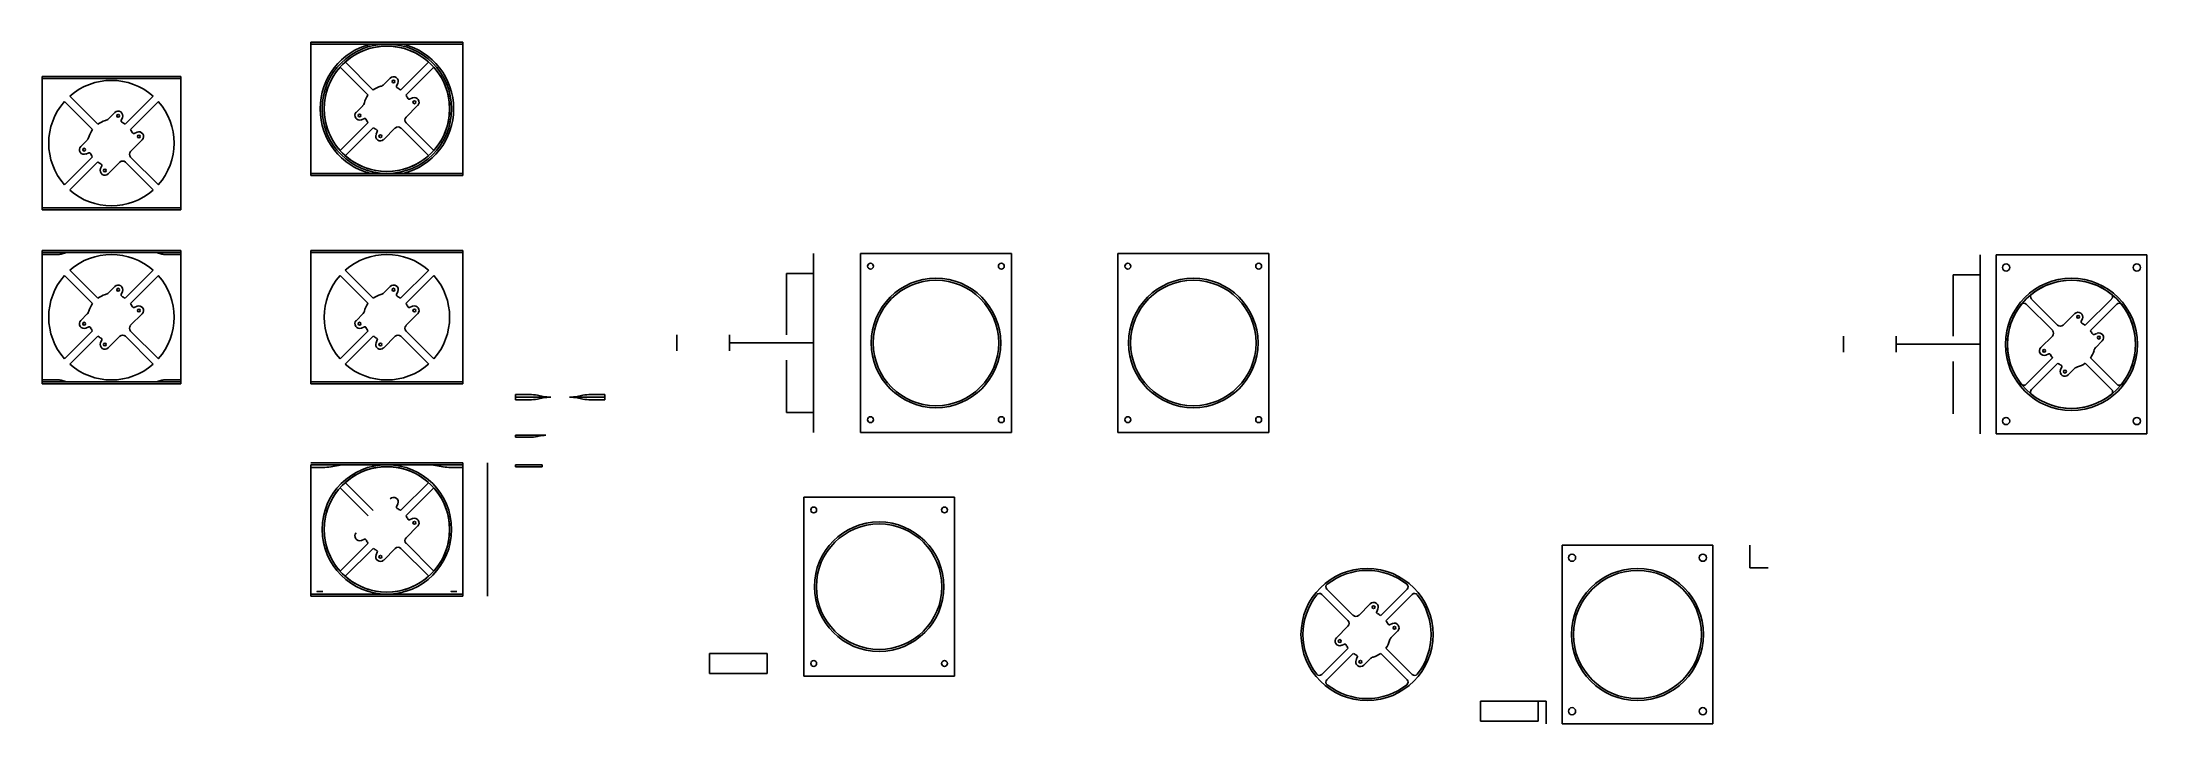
# Model space of a CAD drawing. Header units: millimetres. Extents: x 1510 to 3087, y 1235 to 1746.
import ezdxf

# ---------------------------------------------------------------- set-up
doc = ezdxf.new("R2010")
doc.units = ezdxf.units.MM
doc.layers.add('支撑板', color=7, linetype='Continuous')

msp = doc.modelspace()

# ---------------------------------------------------------------- linework, layer by layer
at = {"layer": '支撑板'}
for p, q in [((1711.2, 1745.8, 0.2), (1711.2, 1744.3, 0.2)), ((1825.2, 1745.8, 0.2), (1711.2, 1745.8, 0.2)), ((1711.2, 1744.3, 0.2), (1711.2, 1647.3, 0.2)), ((1711.2, 1744.3, 0.2), (1825.2, 1744.3, 0.2)), ((1825.2, 1745.8, 0.2), (1825.2, 1744.3, 0.2)), ((1825.2, 1744.3, 0.2), (1825.2, 1647.3, 0.2)), ((1509.8, 1720.1), (1509.8, 1718.6)), ((1613.8, 1720.1), (1509.8, 1720.1)), ((1613.8, 1720.1), (1613.8, 1718.6)), ((1754.1, 1706.1, 0.2), (1733.1, 1727, 0.2)), ((1758, 1709.9, 0.2), (1737, 1730.9, 0.2)), ((1778.5, 1709.9, 0.2), (1799.5, 1730.9, 0.2)), ((1803.4, 1727, 0.2), (1782.4, 1706.1, 0.2)), ((1509.8, 1718.6), (1509.8, 1621.6)), ((1509.8, 1718.6), (1613.8, 1718.6)), ((1551.6, 1684.3), (1530.6, 1705.2)), ((1572.1, 1684.3), (1593.1, 1705.2)), ((1613.8, 1718.6), (1613.8, 1621.6)), ((1765.9, 1714, 0.2), (1770.7, 1718.8, 0.2)), ((1776.4, 1714.9, 0.2), (1775.5, 1712.8, 0.2)), ((1787.4, 1704, 0.2), (1785.2, 1703, 0.2)), ((1547.7, 1680.4), (1526.7, 1701.3)), ((1559.5, 1688.3), (1564.3, 1693.1)), ((1570, 1689.2), (1569.1, 1687.1)), ((1597, 1701.3), (1576, 1680.4)), ((1745.3, 1693.3, 0.2), (1750.1, 1698.1, 0.2)), ((1749.1, 1687.6, 0.2), (1751.3, 1688.5, 0.2)), ((1791.2, 1698.3, 0.2), (1782.6, 1689.6, 0.2)), ((1538.9, 1667.6), (1543.7, 1672.4)), ((1584.8, 1672.6), (1576.2, 1663.9)), ((1581, 1678.3), (1578.8, 1677.4)), ((1754.1, 1685.5, 0.2), (1733.1, 1664.6, 0.2)), ((1758, 1681.6, 0.2), (1737, 1660.7, 0.2)), ((1760.1, 1676.7, 0.2), (1761, 1678.8, 0.2)), ((1774.4, 1681.5, 0.2), (1765.8, 1672.8, 0.2)), ((1778.7, 1681.5, 0.2), (1799.5, 1660.7, 0.2)), ((1782.6, 1685.4, 0.2), (1803.4, 1664.6, 0.2)), ((1547.7, 1659.8), (1526.7, 1638.9)), ((1551.6, 1656), (1530.6, 1635)), ((1542.7, 1661.9), (1544.9, 1662.9)), ((1576.2, 1659.7), (1597, 1638.9)), ((1553.7, 1651), (1554.6, 1653.1)), ((1568, 1655.8), (1559.4, 1647.1)), ((1572.3, 1655.8), (1593.1, 1635)), ((1711.2, 1645.8, 0.2), (1711.2, 1647.3, 0.2)), ((1825.2, 1647.3, 0.2), (1711.2, 1647.3, 0.2)), ((1711.2, 1645.8, 0.2), (1825.2, 1645.8, 0.2)), ((1825.2, 1645.8, 0.2), (1825.2, 1647.3, 0.2)), ((1509.8, 1620.1), (1509.8, 1621.6)), ((1613.8, 1621.6), (1509.8, 1621.6)), ((1509.8, 1620.1), (1613.8, 1620.1)), ((1613.8, 1620.1), (1613.8, 1621.6)), ((1509.8, 1589.7, 0.2), (1509.8, 1588.2, 0.2)), ((1613.8, 1589.7, 0.2), (1509.8, 1589.7, 0.2)), ((1509.8, 1588.2, 0.2), (1509.8, 1491.2, 0.2)), ((1509.8, 1588.2, 0.2), (1613.8, 1588.2, 0.2)), ((1509.8, 1588.2, 1.7), (1523.3, 1588.2, 1.7)), ((1509.8, 1588.2, 1.7), (1523.3, 1588.2, 1.7)), ((1509.8, 1588.2, 1.7), (1509.8, 1586.7, 1.7)), ((1509.8, 1586.7, 1.7), (1521.9, 1586.7, 1.7)), ((1523.3, 1588.2, 1.7), (1538.3, 1588.2, 1.7)), ((1523.3, 1588.2, 1.7), (1528.3, 1588.2, 1.7)), ((1528.3, 1588.2, 1.7), (1524.8, 1587.2, 1.7)), ((1600.3, 1588.2, 1.7), (1595.3, 1588.2, 1.7)), ((1595.3, 1588.2, 1.7), (1598.9, 1587.2, 1.7)), ((1613.8, 1588.2, 1.7), (1600.3, 1588.2, 1.7)), ((1613.8, 1586.7, 1.7), (1601.8, 1586.7, 1.7)), ((1613.8, 1589.7, 0.2), (1613.8, 1588.2, 0.2)), ((1613.8, 1588.2, 0.2), (1613.8, 1491.2, 0.2)), ((1613.8, 1588.2, 1.7), (1613.8, 1586.7, 1.7)), ((1711.2, 1589.7, 0.2), (1711.2, 1588.2, 0.2)), ((1825.2, 1589.7, 0.2), (1711.2, 1589.7, 0.2)), ((1711.2, 1588.2, 0.2), (1711.2, 1491.2, 0.2)), ((1711.2, 1588.2, 0.2), (1825.2, 1588.2, 0.2)), ((1825.2, 1589.7, 0.2), (1825.2, 1588.2, 0.2)), ((1825.2, 1588.2, 0.2), (1825.2, 1491.2, 0.2)), ((2087.9, 1587.4, 15.1), (2087.9, 1453.4, 15.1)), ((2962.1, 1586.4, 1.5), (2962.1, 1452.4, 1.5)), ((1547.7, 1550, 0.2), (1526.7, 1571, 0.2)), ((1551.6, 1553.9, 0.2), (1530.6, 1574.9, 0.2)), ((1559.5, 1557.9, 0.2), (1564.3, 1562.7, 0.2)), ((1572.1, 1553.9, 0.2), (1593.1, 1574.9, 0.2)), ((1597, 1571, 0.2), (1576, 1550, 0.2)), ((1754.1, 1550, 0.2), (1733.1, 1571, 0.2)), ((1758, 1553.9, 0.2), (1737, 1574.9, 0.2)), ((1765.9, 1557.9, 0.2), (1770.7, 1562.7, 0.2)), ((1778.5, 1553.9, 0.2), (1799.5, 1574.9, 0.2)), ((1803.4, 1571, 0.2), (1782.4, 1550, 0.2)), ((2087.9, 1572.4, 15.1), (2067.5, 1572.4, 15.1)), ((2067.5, 1572.4, 15.1), (2067.5, 1526.4, 15.1)), ((2962.1, 1571.4, 1.5), (2941.8, 1571.4, 1.5)), ((2941.8, 1571.4, 1.5), (2941.8, 1525.4, 1.5)), ((1570, 1558.9, 0.2), (1569.1, 1556.7, 0.2)), ((1581, 1547.9, 0.2), (1578.8, 1547, 0.2)), ((1776.4, 1558.9, 0.2), (1775.5, 1556.7, 0.2)), ((1787.4, 1547.9, 0.2), (1785.2, 1547, 0.2)), ((3016.1, 1529.9), (2996.5, 1549.4)), ((3020, 1533.8), (3000.4, 1553.3)), ((3040.7, 1533.6), (3060.4, 1553.3)), ((3044.6, 1529.7), (3064.3, 1549.4)), ((1538.9, 1537.3, 0.2), (1543.7, 1542.1, 0.2)), ((1542.7, 1531.6, 0.2), (1544.9, 1532.5, 0.2)), ((1584.8, 1542.2, 0.2), (1576.2, 1533.6, 0.2)), ((1745.3, 1537.3, 0.2), (1750.1, 1542.1, 0.2)), ((1749.1, 1531.6, 0.2), (1751.3, 1532.5, 0.2)), ((1791.2, 1542.2, 0.2), (1782.6, 1533.6, 0.2)), ((3024.2, 1533.8), (3032.9, 1542.4)), ((3038.6, 1538.6), (3037.7, 1536.4)), ((1547.7, 1529.5, 0.2), (1526.7, 1508.5, 0.2)), ((1551.6, 1525.6, 0.2), (1530.6, 1504.6, 0.2)), ((1553.7, 1520.6, 0.2), (1554.6, 1522.8, 0.2)), ((1568, 1525.4, 0.2), (1559.4, 1516.8, 0.2)), ((1572.3, 1525.4, 0.2), (1593.1, 1504.6, 0.2)), ((1576.2, 1529.3, 0.2), (1597, 1508.5, 0.2)), ((1754.1, 1529.5, 0.2), (1733.1, 1508.5, 0.2)), ((1758, 1525.6, 0.2), (1737, 1504.6, 0.2)), ((1760.1, 1520.6, 0.2), (1761, 1522.8, 0.2)), ((1774.4, 1525.4, 0.2), (1765.8, 1516.8, 0.2)), ((1778.7, 1525.4, 0.2), (1799.5, 1504.6, 0.2)), ((1782.6, 1529.3, 0.2), (1803.4, 1508.5, 0.2)), ((2087.9, 1520.4, 15.1), (2024.8, 1520.4, 15.1)), ((2087.9, 1453.4, 15.1), (2087.9, 1520.4, 15.1)), ((2962.1, 1519.4, 1.5), (2899, 1519.4, 1.5)), ((2962.1, 1452.4, 1.5), (2962.1, 1519.4, 1.5)), ((3007.4, 1517), (3016.1, 1525.6)), ((3049.5, 1527.6), (3047.4, 1526.7)), ((3053.4, 1521.9), (3048.6, 1517.1)), ((2067.5, 1468.4, 15.1), (2067.5, 1507.4, 15.1)), ((2941.8, 1467.4, 1.5), (2941.8, 1506.4, 1.5)), ((2996.5, 1489.4), (3016.2, 1509.2)), ((3020.1, 1505.3), (3000.4, 1485.5)), ((3011.3, 1511.3), (3013.4, 1512.2)), ((3022.2, 1500.3), (3023.2, 1502.4)), ((3032.7, 1501.2), (3027.9, 1496.5)), ((3040.7, 1505.3), (3060.4, 1485.5)), ((3044.6, 1509.2), (3064.3, 1489.4)), ((1509.8, 1489.7, 0.2), (1509.8, 1491.2, 0.2)), ((1613.8, 1491.2, 0.2), (1509.8, 1491.2, 0.2)), ((1509.8, 1489.7, 0.2), (1613.8, 1489.7, 0.2)), ((1595.3, 1491.2, 1.7), (1598.9, 1492.3, 1.7)), ((1600.3, 1491.2, 1.7), (1595.3, 1491.2, 1.7)), ((1613.8, 1491.2, 1.7), (1600.3, 1491.2, 1.7)), ((1613.8, 1492.7, 1.7), (1601.8, 1492.7, 1.7)), ((1613.8, 1491.2, 1.7), (1613.8, 1492.7, 1.7)), ((1613.8, 1489.7, 0.2), (1613.8, 1491.2, 0.2)), ((1711.2, 1489.7, 0.2), (1711.2, 1491.2, 0.2)), ((1825.2, 1491.2, 0.2), (1711.2, 1491.2, 0.2)), ((1711.2, 1489.7, 0.2), (1825.2, 1489.7, 0.2)), ((1825.2, 1489.7, 0.2), (1825.2, 1491.2, 0.2)), ((1864.6, 1479.8, 0.2), (1864.6, 1481.8, 0.2)), ((1864.6, 1481.8, 0.2), (1875.1, 1481.8, 0.2)), ((1864.6, 1479.8, 0.2), (1864.6, 1477.8, 0.2)), ((1864.6, 1479.8, 0.2), (1891.1, 1479.8, 0.2)), ((1864.6, 1479.8, 0.2), (1891.1, 1479.8, 0.2)), ((1864.6, 1477.8, 0.2), (1875.1, 1477.8, 0.2)), ((1885.2, 1480.4, 0.2), (1881, 1481.2, 0.2)), ((1885.2, 1479.2, 0.2), (1881, 1478.4, 0.2)), ((1931.4, 1479.8, 0.2), (1905, 1479.8, 0.2)), ((1931.4, 1479.8, 0.2), (1905, 1479.8, 0.2)), ((1910.8, 1480.4, 0.2), (1915, 1481.2, 0.2)), ((1910.8, 1479.2, 0.2), (1915, 1478.4, 0.2)), ((1931.4, 1481.8, 0.2), (1920.9, 1481.8, 0.2)), ((1931.4, 1477.8, 0.2), (1920.9, 1477.8, 0.2)), ((1931.4, 1479.8, 0.2), (1931.4, 1481.8, 0.2)), ((1931.4, 1479.8, 0.2), (1931.4, 1477.8, 0.2)), ((2087.9, 1468.4, 0.1), (2067.5, 1468.4, 0.1)), ((1864.6, 1451.2, 0.2), (1864.6, 1449.7, 0.2)), ((1864.6, 1451.2, 0.2), (1887.4, 1451.2, 0.2)), ((1864.6, 1449.7, 0.2), (1875.3, 1449.7, 0.2)), ((1880.9, 1450.3, 0.2), (1881.8, 1450.6, 0.2)), ((1825.2, 1430.7, 0.2), (1711.2, 1430.7, 0.2)), ((1711.2, 1429.2, 0.2), (1711.2, 1332.2, 0.2)), ((1711.2, 1429.2, 0.2), (1825.2, 1429.2, 0.2)), ((1711.2, 1429.2, 1.7), (1711.2, 1427.2, 1.7)), ((1711.2, 1429.2, 1.7), (1737.7, 1429.2, 1.7)), ((1711.2, 1427.2, 1.7), (1721.8, 1427.2, 1.7)), ((1731.8, 1428.6, 1.7), (1727.7, 1427.8, 1.7)), ((1825.2, 1429.2, 1.7), (1798.8, 1429.2, 1.7)), ((1804.7, 1428.6, 1.7), (1808.8, 1427.8, 1.7)), ((1825.2, 1427.2, 1.7), (1814.7, 1427.2, 1.7)), ((1825.2, 1430.7, 0.2), (1825.2, 1429.2, 0.2)), ((1825.2, 1429.2, 0.2), (1825.2, 1332.2, 0.2)), ((1825.2, 1429.2, 1.7), (1825.2, 1427.2, 1.7)), ((1864.6, 1429.2, 15.2), (1864.6, 1429.2, 0.2)), ((1864.6, 1429.2, 0.2), (1884.6, 1429.2, 0.2)), ((1884.6, 1429.2, 15.2), (1864.6, 1429.2, 15.2)), ((1864.6, 1429.2, 0.2), (1864.6, 1427.7, 0.2)), ((1864.6, 1429.2, 15.2), (1878.1, 1429.2, 15.2)), ((1878.1, 1429.2, 15.2), (1864.6, 1429.2, 0.2)), ((1864.6, 1429.2, 15.2), (1878.1, 1429.2, 0.2)), ((1864.6, 1427.7, 0.2), (1884.6, 1427.7, 0.2)), ((1878.1, 1429.2, 15.2), (1878.1, 1429.2, 0.2)), ((1884.6, 1429.2, 0.2), (1884.6, 1429.2, 15.2)), ((1884.6, 1427.7, 0.2), (1884.6, 1429.2, 0.2)), ((1754.1, 1391, 0.2), (1733.1, 1411.9, 0.2)), ((1758, 1394.9, 0.2), (1737, 1415.8, 0.2)), ((1778.5, 1394.9, 0.2), (1799.5, 1415.8, 0.2)), ((1803.4, 1411.9, 0.2), (1782.4, 1391, 0.2)), ((2080.5, 1404.8), (2193.5, 1404.8)), ((2080.5, 1270.8), (2080.5, 1404.8)), ((2193.5, 1404.8), (2193.5, 1270.8)), ((1776.4, 1399.8, 0.2), (1775.5, 1397.7, 0.2)), ((1787.4, 1388.9, 0.2), (1785.2, 1387.9, 0.2)), ((1749.1, 1372.5, 0.2), (1751.3, 1373.4, 0.2)), ((1791.2, 1383.2, 0.2), (1782.6, 1374.5, 0.2)), ((1843.5, 1376.7, 0.2), (1843.5, 1330.7, 0.2)), ((1754.1, 1370.4, 0.2), (1733.1, 1349.5, 0.2)), ((1758, 1366.5, 0.2), (1737, 1345.6, 0.2)), ((1760.1, 1361.6, 0.2), (1761, 1363.7, 0.2)), ((1774.4, 1366.4, 0.2), (1765.8, 1357.7, 0.2)), ((1778.7, 1366.4, 0.2), (1799.5, 1345.6, 0.2)), ((1782.6, 1370.3, 0.2), (1803.4, 1349.5, 0.2)), ((2648.7, 1369), (2761.7, 1369)), ((2648.7, 1235), (2648.7, 1369)), ((2648.7, 1369), (2648.7, 1235)), ((2761.7, 1369), (2648.7, 1369)), ((2761.7, 1369), (2761.7, 1235)), ((2761.7, 1235), (2761.7, 1369)), ((2789.3, 1369, 1.5), (2789.3, 1367, 1.5)), ((2789.3, 1367, 1.5), (2789.3, 1352, 1.5)), ((2789.3, 1352, 1.5), (2803.1, 1352, 1.5)), ((1711.2, 1330.7, 0.2), (1711.2, 1332.2, 0.2)), ((1825.2, 1332.2, 0.2), (1711.2, 1332.2, 0.2)), ((1711.2, 1330.7, 0.2), (1825.2, 1330.7, 0.2)), ((1825.2, 1330.7, 0.2), (1825.2, 1332.2, 0.2)), ((2488.2, 1312.4), (2468.7, 1332)), ((2492.1, 1316.3), (2472.5, 1335.9)), ((2496.4, 1316.3), (2505, 1325)), ((2512.8, 1316.2), (2532.6, 1335.9)), ((2516.7, 1312.3), (2536.5, 1332)), ((2510.7, 1321.1), (2509.8, 1319)), ((2521.7, 1310.2), (2519.5, 1309.3)), ((2479.6, 1299.5), (2488.2, 1308.2)), ((2483.4, 1293.8), (2485.6, 1294.8)), ((2525.5, 1304.5), (2520.7, 1299.7)), ((2053.1, 1287.8, 1.5), (2009.9, 1287.8, 1.5)), ((2009.9, 1287.8, 1.5), (2009.9, 1272.8, 1.5)), ((2053.1, 1272.8, 1.5), (2053.1, 1287.8, 1.5)), ((2468.7, 1272), (2488.4, 1291.7)), ((2492.3, 1287.8), (2472.5, 1268.1)), ((2494.4, 1282.9), (2495.3, 1285)), ((2504.9, 1283.8), (2500.1, 1279)), ((2512.8, 1287.8), (2532.6, 1268.1)), ((2516.7, 1291.7), (2536.5, 1272)), ((2009.9, 1272.8, 1.5), (2053.1, 1272.8, 1.5)), ((2193.5, 1270.8), (2080.5, 1270.8)), ((2630.9, 1252, 1.5), (2587.7, 1252, 1.5)), ((2587.7, 1252, 1.5), (2587.7, 1237.1, 1.5)), ((2636.9, 1252), (2630.9, 1252)), ((2630.9, 1237.1, 1.5), (2630.9, 1252, 1.5)), ((2636.9, 1237), (2636.9, 1252)), ((2587.7, 1237.1, 1.5), (2630.9, 1237.1, 1.5)), ((2636.9, 1235), (2636.9, 1237)), ((2761.7, 1235), (2648.7, 1235)), ((2648.7, 1235), (2761.7, 1235))]:
    msp.add_line(p, q, dxfattribs=at)
at = {"layer": '支撑板', "extrusion": (-1.22465e-16, 0, -1)}
for p, q in [((2236.1, 1587.4, 30), (2123.1, 1587.4, 30)), ((2123.1, 1587.4, 30), (2123.1, 1453.4, 30)), ((2236.1, 1453.4, 30), (2236.1, 1587.4, 30)), ((2428.9, 1587.4, 28.5), (2315.9, 1587.4, 28.5)), ((2315.9, 1587.4, 28.5), (2315.9, 1453.4, 28.5)), ((2428.9, 1453.4, 28.5), (2428.9, 1587.4, 28.5)), ((3086.9, 1586.4, 16.5), (2973.9, 1586.4, 16.5)), ((2973.9, 1586.4, 16.5), (2973.9, 1452.4, 16.5)), ((2973.9, 1452.4, 16.5), (2973.9, 1586.4, 16.5)), ((2973.9, 1586.4, 16.5), (3086.9, 1586.4, 16.5)), ((3086.9, 1452.4, 16.5), (3086.9, 1586.4, 16.5)), ((3086.9, 1586.4, 16.5), (3086.9, 1452.4, 16.5)), ((2123.1, 1453.4, 30), (2236.1, 1453.4, 30)), ((2315.9, 1453.4, 28.5), (2428.9, 1453.4, 28.5)), ((2973.9, 1452.4, 16.5), (3086.9, 1452.4, 16.5)), ((3086.9, 1452.4, 16.5), (2973.9, 1452.4, 16.5))]:
    msp.add_line(p, q, dxfattribs=at)
at = {"layer": '支撑板', "extrusion": (1, 0, -1.83697e-16)}
for p, q in [((1985.4, 1526.4, 17.6), (1985.4, 1514.4, 17.6)), ((1985.4, 1514.4, 15.1), (1985.4, 1526.4, 15.1)), ((1985.4, 1526.4, 15.1), (1985.4, 1526.4, 17.6)), ((1985.4, 1514.4, 17.6), (1985.4, 1514.4, 15.1)), ((2859.6, 1525.4, 4), (2859.6, 1513.4, 4)), ((2859.6, 1513.4, 1.5), (2859.6, 1525.4, 1.5)), ((2859.6, 1525.4, 1.5), (2859.6, 1525.4, 4)), ((2859.6, 1513.4, 4), (2859.6, 1513.4, 1.5))]:
    msp.add_line(p, q, dxfattribs=at)
at = {"layer": '支撑板', "extrusion": (1, 0, 0)}
for p, q in [((2024.8, 1526.4, 15.1), (2024.8, 1514.4, 15.1)), ((2899, 1525.4, 1.5), (2899, 1513.4, 1.5)), ((1843.5, 1376.7, 2.7), (1843.5, 1389.7, 2.7)), ((1843.5, 1389.7, 2.7), (1843.5, 1389.7, 0.2)), ((1843.5, 1376.7, 0.2), (1843.5, 1376.7, 2.7))]:
    msp.add_line(p, q, dxfattribs=at)
at = {"layer": '支撑板', "extrusion": (-1.22465e-16, -1.49976e-32, -1)}
for p, q in [((1509.8, 1491.2, 15.2), (1509.8, 1492.7, 15.2)), ((1509.8, 1492.7, 15.2), (1521.9, 1492.7, 15.2)), ((1509.8, 1491.2, 15.2), (1523.3, 1491.2, 15.2)), ((1523.3, 1491.2, 15.2), (1528.3, 1491.2, 15.2)), ((1528.3, 1491.2, 15.2), (1524.8, 1492.3, 15.2))]:
    msp.add_line(p, q, dxfattribs=at)
at = {"layer": '支撑板', "extrusion": (-1, 0, 0)}
for p, q in [((1843.5, 1430.7, 0.2), (1843.5, 1389.7, 0.2)), ((1843.5, 1389.7, 0.2), (1843.5, 1376.7, 0.2))]:
    msp.add_line(p, q, dxfattribs=at)
at = {"layer": '支撑板', "extrusion": (0, -1, 0)}
msp.add_line((1871.4, 1429.2, 15.2), (1871.4, 1429.2, 8.8), dxfattribs=at)
at = {"layer": '支撑板'}
for centre, radius in [((1768.2, 1695.8, 0.2), 48.5), ((1768.2, 1695.8, 0.2), 47), ((1773.2, 1716.3, 0.2), 1.05), ((1566.8, 1690.6), 1.05), ((1747.7, 1690.8, 0.2), 1.05), ((1788.8, 1700.7, 0.2), 1.05), ((1582.4, 1675.1), 1.05), ((1763.3, 1675.3, 0.2), 1.05), ((1541.3, 1665.2), 1.05), ((1556.9, 1649.6), 1.05), ((1566.8, 1560.3, 0.2), 1.05), ((1773.2, 1560.3, 0.2), 1.05), ((3030.4, 1519.4), 49.5), ((1582.4, 1544.7, 0.2), 1.05), ((1788.8, 1544.7, 0.2), 1.05), ((1541.3, 1534.8, 0.2), 1.05), ((1747.7, 1534.8, 0.2), 1.05), ((3035.4, 1539.9), 1.05), ((1556.9, 1519.2, 0.2), 1.05), ((1763.3, 1519.2, 0.2), 1.05), ((3009.9, 1514.5), 1.05), ((3050.9, 1524.4), 1.05), ((3025.5, 1498.9), 1.05), ((1768.2, 1380.7, 1.7), 48.5), ((1768.2, 1380.7, 1.7), 47), ((2088, 1395.3), 2.2), ((2186, 1395.3), 2.2), ((1788.8, 1385.6, 0.2), 1.05), ((2137, 1337.8, 1.5), 48.5), ((2137, 1337.8), 47), ((2137, 1337.8, 1.5), 47), ((1763.3, 1360.2, 0.2), 1.05), ((2656.2, 1359.5), 2.7), ((2754.2, 1359.5), 2.7), ((2502.6, 1302), 49.5), ((2705.2, 1302, 1.5), 49.5), ((2705.2, 1302), 48), ((2705.2, 1302, 1.5), 48), ((2507.5, 1322.5), 1.05), ((2482.1, 1297.1), 1.05), ((2523.1, 1307), 1.05), ((2088, 1280.3), 2.2), ((2186, 1280.3), 2.2), ((2497.6, 1281.5), 1.05), ((2656.2, 1244.5), 2.7), ((2754.2, 1244.5), 2.7)]:
    msp.add_circle(centre, radius, dxfattribs=at)
at = {"layer": '支撑板', "extrusion": (0, -1, 0)}
for centre, radius in [((1515.9, 8.8, -1589.7), 2), ((1515.9, 8.8, -1586.7), 2), ((1607.8, 8.8, -1589.7), 2), ((1607.8, 8.8, -1586.7), 2), ((1515.9, 8.8, -1492.7), 2), ((1515.9, 8.8, -1489.7), 2), ((1607.8, 8.8, -1492.7), 2), ((1607.8, 8.8, -1489.7), 2), ((1718, 8.8, -1430.7), 2.2), ((1718, 8.8, -1427.2), 2.2), ((1818.5, 8.8, -1430.7), 2.2), ((1818.5, 8.8, -1427.2), 2.2), ((1871.4, 8.8, -1429.2), 2.2), ((1718, 8.8, -1334.2), 2.2), ((1718, 8.8, -1330.7), 2.2), ((1818.5, 8.8, -1334.2), 2.2), ((1818.5, 8.8, -1330.7), 2.2)]:
    msp.add_circle(centre, radius, dxfattribs=at)
at = {"layer": '支撑板', "extrusion": (-1.22465e-16, 0, -1)}
for centre, radius in [((-2130.6, 1577.9, -30), 2.2), ((-2228.6, 1577.9, -30), 2.2), ((-2323.4, 1577.9, -28.5), 2.2), ((-2421.4, 1577.9, -28.5), 2.2), ((-2981.4, 1576.9, -16.5), 2.7), ((-3079.4, 1576.9, -16.5), 2.7), ((-2179.6, 1520.4, -28.5), 48.5), ((-2179.6, 1520.4, -30), 47), ((-2179.6, 1520.4, -28.5), 47), ((-2372.4, 1520.4, -27), 48.5), ((-2372.4, 1520.4, -28.5), 47), ((-2372.4, 1520.4, -27), 47), ((-3030.4, 1519.4, -15), 49.5), ((-3030.4, 1519.4, -16.5), 48), ((-3030.4, 1519.4, -15), 48), ((-2130.6, 1462.9, -30), 2.2), ((-2228.6, 1462.9, -30), 2.2), ((-2323.4, 1462.9, -28.5), 2.2), ((-2421.4, 1462.9, -28.5), 2.2), ((-2981.4, 1461.9, -16.5), 2.7), ((-3079.4, 1461.9, -16.5), 2.7)]:
    msp.add_circle(centre, radius, dxfattribs=at)
at = {"layer": '支撑板'}
for centre, radius, start, end in [((1768.2, 1695.8, 0.2), 50, 104.0699, 255.9301), ((1768.2, 1695.8, 0.2), 47, 48.3543, 131.6457), ((1768.2, 1695.8, 0.2), 50, 284.0699, 75.9301), ((1768.2, 1695.8, 0.2), 47, 138.3543, 221.6457), ((1773.2, 1716.3, 0.2), 3.5, 336.8791, 135), ((1768.2, 1695.8, 0.2), 47, 318.3543, 41.6457), ((1561.8, 1670.1), 47, 48.3543, 131.6457), ((1768.2, 1695.8, 0.2), 17.5, 144.0411, 164.9264), ((1768.2, 1695.8, 0.2), 17.5, 105.0736, 125.9589), ((1762.4, 1717.5, 0.2), 5, 285.0736, 315), ((1776.4, 1712.4, 0.2), 1, 156.8791, 243.7805), ((1768.2, 1695.8, 0.2), 17.5, 54.0411, 63.7805), ((1768.2, 1695.8, 0.2), 17.5, 26.2195, 35.9589), ((1784.8, 1704, 0.2), 1, 206.2195, 293.1209), ((1788.8, 1700.7, 0.2), 3.5, 315, 113.1209), ((1561.8, 1670.1), 47, 138.3543, 221.6457), ((1556, 1691.8), 5, 285.0736, 315), ((1566.8, 1690.6), 3.5, 336.8791, 135), ((1561.8, 1670.1), 47, 318.3543, 41.6457), ((1747.7, 1690.8, 0.2), 3.5, 135, 293.1209), ((1746.5, 1701.6, 0.2), 5, 315, 344.9264), ((1751.7, 1687.6, 0.2), 1, 26.2195, 113.1209), ((1768.2, 1695.8, 0.2), 17.5, 206.2195, 215.9589), ((1784.7, 1687.5, 0.2), 3, 135, 225), ((1540.1, 1676), 5, 315, 344.9264), ((1561.8, 1670.1), 17.5, 144.0411, 164.9264), ((1561.8, 1670.1), 17.5, 105.0736, 125.9589), ((1570, 1686.7), 1, 156.8791, 243.7805), ((1561.8, 1670.1), 17.5, 54.0411, 63.7805), ((1561.8, 1670.1), 17.5, 26.2195, 35.9589), ((1578.4, 1678.3), 1, 206.2195, 293.1209), ((1582.4, 1675.1), 3.5, 315, 113.1209), ((1768.2, 1695.8, 0.2), 17.5, 234.0411, 243.7805), ((1763.3, 1675.3, 0.2), 3.5, 156.8791, 315), ((1760.1, 1679.2, 0.2), 1, 336.8791, 63.7805), ((1776.6, 1679.3, 0.2), 3, 45, 135), ((1541.3, 1665.2), 3.5, 135, 293.1209), ((1545.3, 1661.9), 1, 26.2195, 113.1209), ((1561.8, 1670.1), 17.5, 206.2195, 215.9589), ((1561.8, 1670.1), 17.5, 234.0411, 243.7805), ((1570.2, 1653.7), 3, 45, 135), ((1578.3, 1661.8), 3, 135, 225), ((1768.2, 1695.8, 0.2), 47, 228.3543, 311.6457), ((1556.9, 1649.6), 3.5, 156.8791, 315), ((1553.7, 1653.5), 1, 336.8791, 63.7805), ((1561.8, 1670.1), 47, 228.3543, 311.6457), ((1521.9, 1596.7, 1.7), 10, 270, 286.6992), ((1561.8, 1539.7, 0.2), 47, 48.3543, 131.6457), ((1601.8, 1596.7, 1.7), 10, 253.3008, 270), ((1768.2, 1539.7, 0.2), 47, 48.3543, 131.6457), ((1561.8, 1539.7, 0.2), 47, 138.3543, 221.6457), ((1566.8, 1560.3, 0.2), 3.5, 336.8791, 135), ((1561.8, 1539.7, 0.2), 47, 318.3543, 41.6457), ((1768.2, 1539.7, 0.2), 47, 138.3543, 221.6457), ((1773.2, 1560.3, 0.2), 3.5, 336.8791, 135), ((1768.2, 1539.7, 0.2), 47, 318.3543, 41.6457), ((3030.4, 1519.4), 48, 51.6258, 128.3742), ((1561.8, 1539.7, 0.2), 17.5, 144.0411, 164.9264), ((1561.8, 1539.7, 0.2), 17.5, 105.0736, 125.9589), ((1556, 1561.5, 0.2), 5, 285.0736, 315), ((1570, 1556.3, 0.2), 1, 156.8791, 243.7805), ((1561.8, 1539.7, 0.2), 17.5, 54.0411, 63.7805), ((1561.8, 1539.7, 0.2), 17.5, 26.2195, 35.9589), ((1578.4, 1547.9, 0.2), 1, 206.2195, 293.1209), ((1582.4, 1544.7, 0.2), 3.5, 315, 113.1209), ((1768.2, 1539.7, 0.2), 17.5, 144.0411, 164.9264), ((1768.2, 1539.7, 0.2), 17.5, 105.0736, 125.9589), ((1762.4, 1561.5, 0.2), 5, 285.0736, 315), ((1776.4, 1556.3, 0.2), 1, 156.8791, 243.7805), ((1768.2, 1539.7, 0.2), 17.5, 54.0411, 63.7805), ((1768.2, 1539.7, 0.2), 17.5, 26.2195, 35.9589), ((1784.8, 1547.9, 0.2), 1, 206.2195, 293.1209), ((1788.8, 1544.7, 0.2), 3.5, 315, 113.1209), ((3030.4, 1519.4), 48, 141.6258, 218.3742), ((2994.7, 1547.7), 2.5, 45, 141.6258), ((3002.2, 1555.1), 2.5, 128.3742, 225), ((3058.7, 1555.1), 2.5, 315, 51.6258), ((3066.1, 1547.7), 2.5, 38.3742, 135), ((3030.4, 1519.4), 48, 321.6258, 38.3742), ((1541.3, 1534.8, 0.2), 3.5, 135, 293.1209), ((1540.1, 1545.6, 0.2), 5, 315, 344.9264), ((1545.3, 1531.6, 0.2), 1, 26.2195, 113.1209), ((1561.8, 1539.7, 0.2), 17.5, 206.2195, 215.9589), ((1578.3, 1531.4, 0.2), 3, 135, 225), ((1747.7, 1534.8, 0.2), 3.5, 135, 293.1209), ((1746.5, 1545.6, 0.2), 5, 315, 344.9264), ((1751.7, 1531.6, 0.2), 1, 26.2195, 113.1209), ((1768.2, 1539.7, 0.2), 17.5, 206.2195, 215.9589), ((1784.7, 1531.4, 0.2), 3, 135, 225), ((3014, 1527.7), 3, 315, 45), ((3022.1, 1535.9), 3, 225, 315), ((3035.4, 1539.9), 3.5, 336.8791, 135), ((3038.6, 1536), 1, 156.8791, 243.7805), ((3030.4, 1519.4), 17.5, 54.0411, 63.7805), ((1561.8, 1539.7, 0.2), 17.5, 234.0411, 243.7805), ((1556.9, 1519.2, 0.2), 3.5, 156.8791, 315), ((1553.7, 1523.2, 0.2), 1, 336.8791, 63.7805), ((1570.2, 1523.3, 0.2), 3, 45, 135), ((1768.2, 1539.7, 0.2), 17.5, 234.0411, 243.7805), ((1763.3, 1519.2, 0.2), 3.5, 156.8791, 315), ((1760.1, 1523.2, 0.2), 1, 336.8791, 63.7805), ((1776.6, 1523.3, 0.2), 3, 45, 135), ((3009.9, 1514.5), 3.5, 135, 293.1209), ((3030.4, 1519.4), 17.5, 26.2195, 35.9589), ((3030.4, 1519.4), 17.5, 324.0411, 344.9264), ((3047, 1527.6), 1, 206.2195, 293.1209), ((3052.1, 1513.6), 5, 135, 164.9264), ((3050.9, 1524.4), 3.5, 315, 113.1209), ((1561.8, 1539.7, 0.2), 47, 228.3543, 311.6457), ((1768.2, 1539.7, 0.2), 47, 228.3543, 311.6457), ((3013.8, 1511.3), 1, 26.2195, 113.1209), ((3030.4, 1519.4), 17.5, 206.2195, 215.9589), ((3030.4, 1519.4), 17.5, 234.0411, 243.7805), ((3025.5, 1498.9), 3.5, 156.8791, 315), ((3022.2, 1502.8), 1, 336.8791, 63.7805), ((3036.3, 1497.7), 5, 105.0736, 135), ((3030.4, 1519.4), 17.5, 285.0736, 305.9589), ((1601.8, 1482.7, 1.7), 10, 90, 106.6992), ((2994.7, 1491.2), 2.5, 218.3742, 315), ((3002.2, 1483.8), 2.5, 135, 231.6258), ((3058.7, 1483.8), 2.5, 308.3742, 45), ((3066.1, 1491.2), 2.5, 225, 321.6258), ((1875.1, 1451.8, 0.2), 30, 78.6901, 90), ((1875.1, 1507.8, 0.2), 30, 270, 281.3099), ((1891.1, 1509.8, 0.2), 30, 258.6901, 270), ((1891.1, 1449.8, 0.2), 30, 90, 101.3099), ((1905, 1509.8, 0.2), 30, 270, 281.3099), ((1905, 1449.8, 0.2), 30, 78.6901, 90), ((1920.9, 1451.8, 0.2), 30, 90, 101.3099), ((1920.9, 1507.8, 0.2), 30, 258.6901, 270), ((3030.4, 1519.4), 48, 231.6258, 308.3742), ((1887.4, 1426.2, 0.2), 25, 90, 102.9946), ((1875.3, 1474.7, 0.2), 25, 270, 282.9946), ((1721.8, 1457.2, 1.7), 30, 270, 281.3099), ((1737.7, 1399.2, 1.7), 30, 90, 101.3099), ((1768.2, 1380.7, 0.2), 47, 48.3543, 131.6457), ((1798.8, 1399.2, 1.7), 30, 78.6901, 90), ((1814.7, 1457.2, 1.7), 30, 258.6901, 270), ((1768.2, 1380.7, 0.2), 47, 138.3543, 221.6457), ((1773.2, 1401.2, 0.2), 3.5, 336.8791, 135), ((1768.2, 1380.7, 0.2), 47, 318.3543, 41.6457), ((1776.4, 1397.3, 0.2), 1, 156.8791, 243.7805), ((1768.2, 1380.7, 0.2), 17.5, 54.0411, 63.7805), ((1768.2, 1380.7, 0.2), 17.5, 26.2195, 35.9589), ((1784.8, 1388.9, 0.2), 1, 206.2195, 293.1209), ((1788.8, 1385.6, 0.2), 3.5, 315, 113.1209), ((1747.7, 1375.7, 0.2), 3.5, 135, 293.1209), ((1751.7, 1372.5, 0.2), 1, 26.2195, 113.1209), ((1768.2, 1380.7, 0.2), 17.5, 206.2195, 215.9589), ((1784.7, 1372.4, 0.2), 3, 135, 225), ((1768.2, 1380.7, 0.2), 17.5, 234.0411, 243.7805), ((1763.3, 1360.2, 0.2), 3.5, 156.8791, 315), ((1760.1, 1364.1, 0.2), 1, 336.8791, 63.7805), ((1776.6, 1364.3, 0.2), 3, 45, 135), ((1768.2, 1380.7, 0.2), 47, 228.3543, 311.6457), ((2502.6, 1302), 48, 51.6258, 128.3742), ((2502.6, 1302), 48, 141.6258, 218.3742), ((2466.9, 1330.3), 2.5, 45, 141.6258), ((2474.3, 1337.7), 2.5, 128.3742, 225), ((2507.5, 1322.5), 3.5, 336.8791, 135), ((2530.8, 1337.7), 2.5, 315, 51.6258), ((2538.2, 1330.3), 2.5, 38.3742, 135), ((2502.6, 1302), 48, 321.6258, 38.3742), ((2486.1, 1310.3), 3, 315, 45), ((2494.2, 1318.5), 3, 225, 315), ((2510.7, 1318.6), 1, 156.8791, 243.7805), ((2502.6, 1302), 17.5, 54.0411, 63.7805), ((2502.6, 1302), 17.5, 26.2195, 35.9589), ((2519.2, 1310.2), 1, 206.2195, 293.1209), ((2523.1, 1307), 3.5, 315, 113.1209), ((2482.1, 1297.1), 3.5, 135, 293.1209), ((2486, 1293.8), 1, 26.2195, 113.1209), ((2502.6, 1302), 17.5, 206.2195, 215.9589), ((2502.6, 1302), 17.5, 324.0411, 344.9264), ((2524.3, 1296.2), 5, 135, 164.9264), ((2502.6, 1302), 17.5, 234.0411, 243.7805), ((2497.6, 1281.5), 3.5, 156.8791, 315), ((2494.4, 1285.4), 1, 336.8791, 63.7805), ((2508.4, 1280.3), 5, 105.0736, 135), ((2502.6, 1302), 17.5, 285.0736, 305.9589), ((2466.9, 1273.8), 2.5, 218.3742, 315), ((2474.3, 1266.3), 2.5, 135, 231.6258), ((2502.6, 1302), 48, 231.6258, 308.3742), ((2530.8, 1266.3), 2.5, 308.3742, 45), ((2538.2, 1273.8), 2.5, 225, 321.6258)]:
    msp.add_arc(centre, radius, start, end, dxfattribs=at)
at = {"layer": '支撑板', "extrusion": (-1.22465e-16, -1.49976e-32, -1)}
msp.add_arc((-1521.9, 1482.7, -15.2), 10, 90, 106.6992, dxfattribs=at)

doc.saveas('drawing.dxf')
